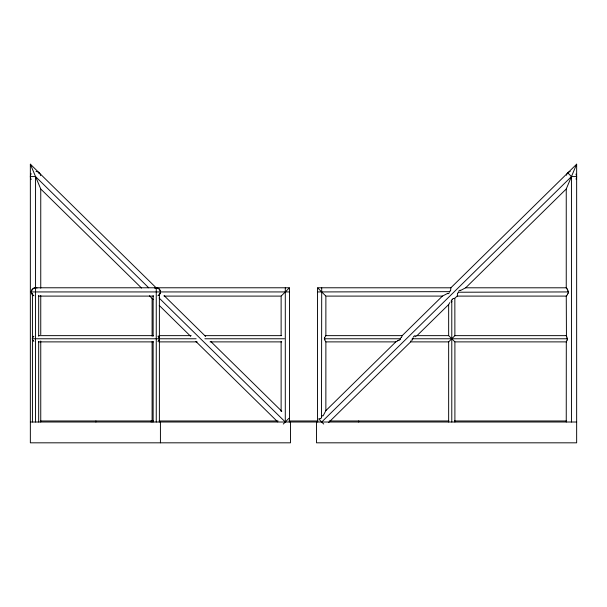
<?xml version="1.0" encoding="UTF-8"?>
<svg xmlns="http://www.w3.org/2000/svg" width="607" height="607" viewBox="0 0 607 607"><rect width="100%" height="100%" fill="white"/><g stroke="black" fill="none" stroke-linecap="round" stroke-linejoin="round"><path stroke-width="0.91" d="M401.5 337.492L402.168 335.663L442.404 296.102L447.807 293.31M410.673 341.832L410.954 340.815M567.075 340.117L566.506 341.43M450.606 290.548L450.88 287.801L317.544 287.779L317.544 422.009M457.526 293.333L457.253 296.095L454.332 298.523M566.255 188.967L576.635 164.201L450.88 287.779M324.722 337.545L325.868 335.648L325.876 296.102L442.435 296.087M568.008 293.386L567.272 294.714M323.091 415.871L325.876 410.628L395.817 341.885L397.539 340.914M325.86 410.651L325.876 341.885L324.722 339.988M414.991 336.794L417.001 335.656L448.656 304.547L449.802 302.59M566.248 422.009L566.301 341.787A2.967 1.753 -89.9 0 0 566.49 341.824M566.657 295.571L566.263 296.079L566.445 335.99M566.248 296.095L457.253 296.102M411.91 339.245L412.988 338.198M449.893 291.648L317.544 291.937M458.239 292.233L568.327 291.937M38.795 173.291L39.197 172.874M283.294 424.043L288.94 418.299M281.345 295.89L289.236 287.991M448.687 341.862L454.878 335.671L454.848 298.416M321.71 422.009L571.445 176.584L576.65 176.584L575.99 174.05M328.69 422.449L410.666 341.885L448.656 341.885L448.656 422.009M460.326 290.571L465.698 287.794L566.248 188.989L566.248 287.779L567.082 288.886M452.261 299.592L451.783 300.017L451.783 422.009M398.852 340.079L398.177 340.527M33.339 288.416L34.5 287.915A8.195 5.797 -90 0 1 35.555 287.779L289.456 287.779L289.456 422.009M158.442 295.48L157.858 295.784M417.001 335.656L448.656 335.641L454.878 341.862M465.698 287.794L566.263 287.801M154.755 288.059L155.21 287.915A8.195 5.797 90 0 1 157.296 287.915M320.17 418.648L318.645 418.891L323.706 424.043M30.35 176.584L35.555 176.584L148.715 287.794M31.389 291.937L289.456 291.937M38.385 296.102L153.427 296.102M164.065 296.102L281.124 296.102L281.124 335.451M38.385 335.641L153.427 335.641M158.951 335.641L191.205 335.641M204.491 335.641L281.709 335.641M325.876 335.641L402.168 335.641M454.901 335.641L566.248 335.641M32.429 338.767L196.107 338.767M204.847 338.767L284.417 338.767M324.464 338.767L400.476 338.767M412.358 338.767L567.287 338.767M38.385 341.885L153.427 341.885M158.951 341.885L197.146 341.885M210.022 341.885L281.709 341.885M325.868 341.885L395.817 341.885M566.248 341.885L454.901 341.885L454.901 422.009M40.752 420.97L153.427 420.97M159.11 420.97L278.074 420.97M288.826 420.97L318.174 420.97M329.267 420.97L448.839 420.97M454.393 420.97L566.248 420.97M30.35 422.009L576.65 422.009M37.057 288.059L36.64 287.923A8.195 5.797 90 0 0 35.555 287.779A4.166 4.166 0 0 0 32.93 295.169M33.954 295.784L33.37 295.48M158.473 288.416L157.372 287.93A8.195 5.797 -90 0 0 155.225 287.915M290.495 422.009L290.495 442.822L30.35 442.822L30.35 164.178L156.265 287.915M164.072 295.586L205.69 336.49M210.895 341.604L281.785 411.273M159.117 298.022L285.29 422.009M141.56 288.059L40.752 188.989L40.752 288.211M149.421 295.776L153.343 299.638M159.239 305.427L190.659 336.308M195.894 341.453L277.718 421.865M317.764 287.991L325.656 295.89M566.414 175.233A9.09 6.427 45.5 0 1 567.841 172.919L571.445 176.584L571.445 422.009M567.272 289.167L568.008 290.495M566.263 335.679L567.075 337.416M30.365 164.201L40.745 188.967M576.65 164.178L576.65 442.822L316.505 442.822L316.505 422.009M448.656 304.547L448.656 335.641M358.654 420.97L358.654 422.009M321.71 287.779L321.498 417.836A3.521 2.8 -44.5 0 1 320.185 418.762M285.29 287.779L285.29 421.106M281.124 341.566L281.124 411.516M160.423 422.009L160.423 442.822M159.383 293.75L159.383 422.009M156.257 287.779L156.257 422.009M153.139 295.556L153.139 336.202M153.139 341.62L153.139 422.009M152.099 298.265L152.099 336.202M152.099 341.62L152.099 422.009M151.06 420.97L151.06 422.009M95.906 420.97L95.906 422.009M40.752 295.488L40.752 334.632M40.752 341.005L40.752 422.009M38.673 295.556L38.673 336.202M38.673 341.62L38.673 422.009M35.555 176.584L35.555 422.009M32.429 293.75L32.429 422.009M159.391 339.336A3.331 2.352 90 0 0 159.504 338.805A3.331 2.352 -90 0 1 157.896 341.309M157.896 336.217A3.331 2.352 90 0 1 159.504 338.729M567.841 172.912A9.135 6.457 45.5 0 1 570.246 171.515M576.612 176.584A9.378 6.631 0 0 1 575.997 179.118M566.824 337.682A2.625 1.191 86.3 0 1 566.991 338.774M567.378 338.767A2.625 1.578 -90 0 1 567.12 340.17M567.757 290.707A2.8 1.836 84.5 0 1 568.038 291.952M568.433 291.944A2.8 2.238 -90 0 1 568.053 293.431M401.159 337.431A4.12 2.049 -46.5 0 1 400.256 338.524M400.681 338.987A6.563 3.938 -44.5 0 1 398.913 340.36M324.95 339.776A2.36 1.366 84.2 0 1 324.73 338.752M324.328 338.759A2.36 1.768 -90 0 1 324.646 337.477M398.207 340.436A7.557 1.882 -37.8 0 1 397.585 340.823M411.865 340.535A3.278 0.964 -54.4 0 1 412.464 339.586M412.927 338.084A7.17 4.052 -44.2 0 1 413.306 337.788M413.428 336.566A8.308 3.983 -42.8 0 1 415.249 335.527M566.278 335.747A2.967 1.753 89.9 0 1 566.43 335.717M451.267 302.294A8.012 1.859 -51.8 0 1 451.896 301.421M451.016 301.186A7.034 3.596 -45.6 0 1 451.388 300.731M452.086 299.304A3.21 1.874 -44.4 0 1 453.945 298.371M454.294 298.5A2.997 0.706 -31.4 0 1 454.15 298.652M450.379 290.495A3.49 2.428 -48.1 0 1 449.704 291.489M449.476 292.733A8.991 7.079 -44.4 0 1 447.974 293.758M457.754 293.378A3.49 2.428 -48.1 0 1 458.422 292.392M458.649 291.148A8.991 7.079 -44.4 0 1 460.159 290.123M566.68 288.416A3.892 0.417 60.5 0 1 566.612 288.242M567.166 289.144A4.985 0.653 61.8 0 1 567.348 289.41M567.196 294.949A4.985 0.759 -62.9 0 1 566.908 295.351M566.566 295.776A3.892 0.417 -60.5 0 1 566.68 295.465M322.378 415.59A8.657 5.6 -47.9 0 1 321.498 416.781M158.685 336.802A3.118 3.118 0 0 1 158.685 340.732M32.308 338.729A3.331 2.352 90 0 1 33.916 336.217M33.916 341.309A3.331 2.352 90 0 1 32.308 338.805M33.127 340.732A3.118 3.118 0 0 1 33.127 336.802M31.23 291.891A4.439 3.141 -90 0 1 33.37 288.545M33.37 295.336A4.439 3.141 -90 0 1 31.23 291.99M155.111 287.938A4.166 4.166 0 0 1 158.882 295.169M160.582 291.99A4.439 3.141 -90 0 1 158.442 295.336M158.442 288.545A4.439 3.141 -90 0 1 160.582 291.891M31.2 179.429A5.205 5.205 0 0 1 31.2 173.739M36.018 171.402A5.205 5.205 0 0 1 40.669 175.635"/></g></svg>
